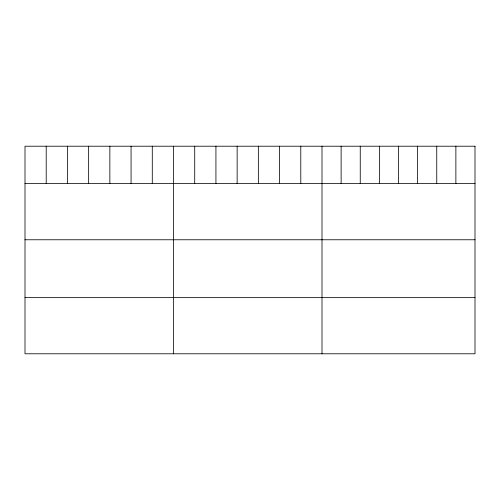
<?xml version="1.0" encoding="UTF-8"?>
<svg xmlns="http://www.w3.org/2000/svg" width="500" height="500" viewBox="0 0 500 500"><rect width="100%" height="100%" fill="white"/><g stroke="black" fill="none" stroke-linecap="round" stroke-linejoin="round"><path stroke-width="0.75" d="M25 183.612L475 183.612M25 239.769L475 239.769M25 297.631L475 297.631M455.875 146.213L455.875 183.612M436.75 146.213L436.75 183.612M417.625 146.213L417.625 183.612M398.5 146.213L398.5 183.612M379.375 146.213L379.375 183.612M360.25 146.213L360.25 183.612M341.125 146.213L341.125 183.612M322 146.213L322 353.787M300.788 146.213L300.788 183.612M279.569 146.213L279.569 183.612M258.356 146.213L258.356 183.612M237.144 146.213L237.144 183.612M215.931 146.213L215.931 183.612M194.713 146.213L194.713 183.612M173.5 146.213L173.5 353.787M152.287 146.213L152.287 183.612M131.069 146.213L131.069 183.612M109.856 146.213L109.856 183.612M88.644 146.213L88.644 183.612M67.431 146.213L67.431 183.612M46.212 146.213L46.212 183.612M475 146.213L25 146.213L25 353.787L475 353.787L475 146.213"/></g></svg>
